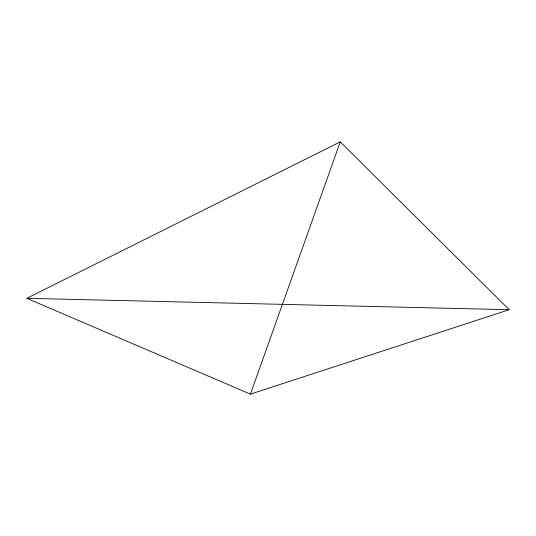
<?xml version="1.0" encoding="UTF-8"?>
<svg xmlns="http://www.w3.org/2000/svg" width="536" height="536" viewBox="0 0 536 536"><rect width="100%" height="100%" fill="white"/><g stroke="black" fill="none" stroke-linecap="round" stroke-linejoin="round"><path stroke-width="0.8" d="M250.419 394.141L340.266 141.859L509.2 309.708L250.419 394.141L26.8 298.317L340.266 141.859M26.8 298.317L509.2 309.708"/></g></svg>
